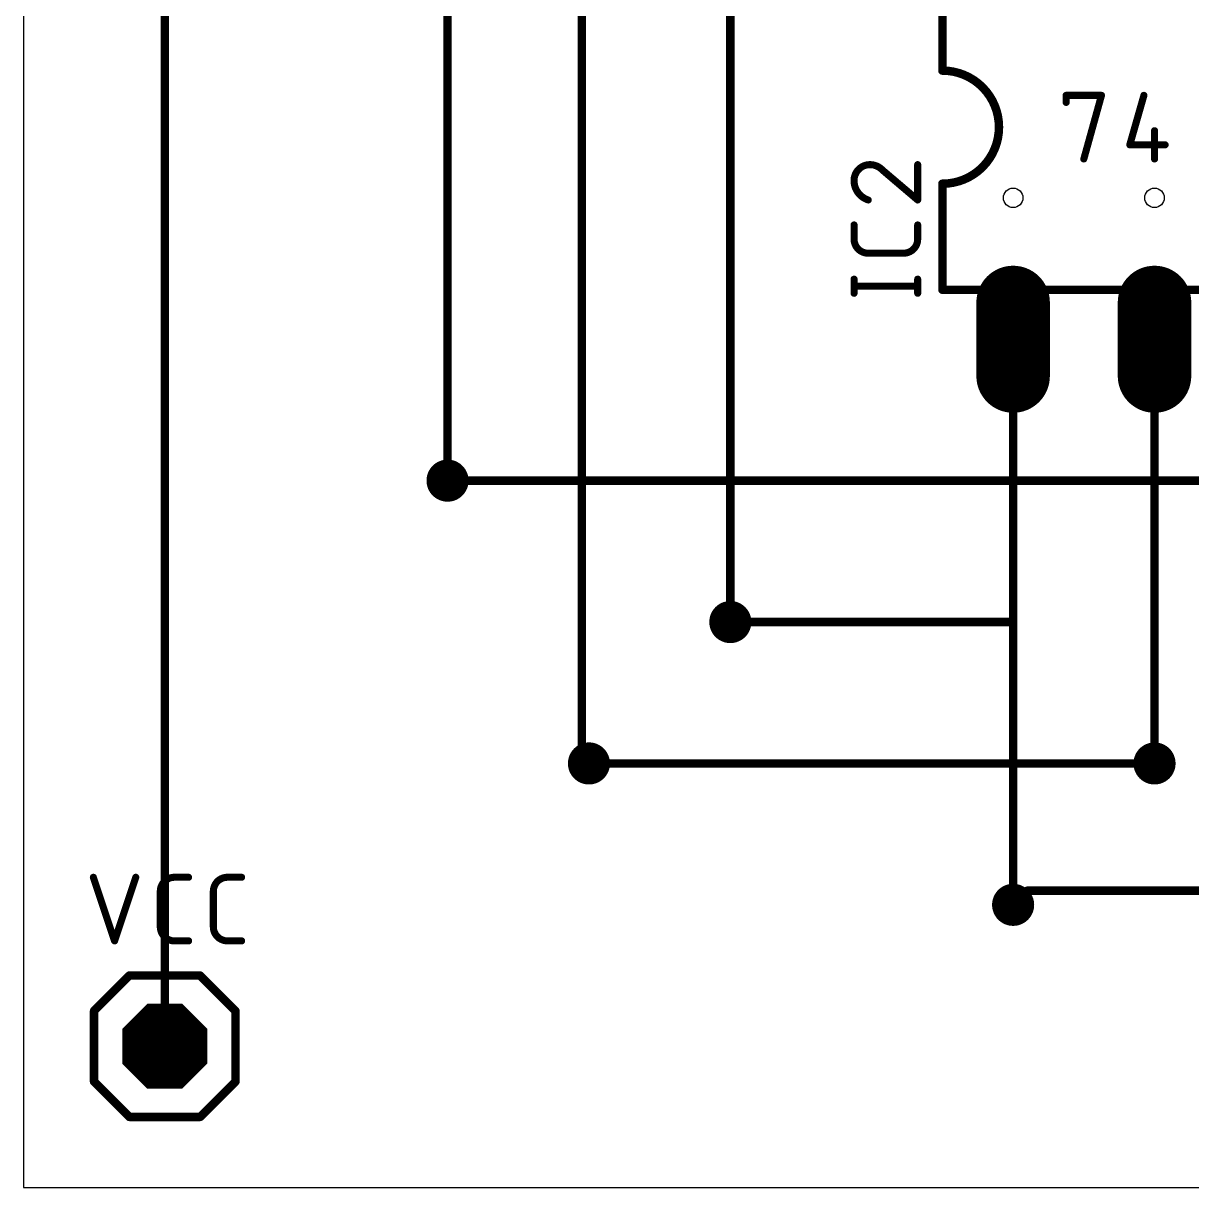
# Model space of a CAD drawing. Extents: x 0 to 254, y -39 to 254.
# Drawn here: x 0 to 20.99, y 0 to 20.91 of the extents above; entities that cross this region are included whole.
import ezdxf

# ---------------------------------------------------------------- set-up
doc = ezdxf.new("R2010")
doc.units = 0
for name, color, linetype in [('1', 12, 'CONTINUOUS'), ('16', 132, 'CONTINUOUS'), ('17', 110, 'CONTINUOUS'), ('18', 110, 'CONTINUOUS'), ('20', 31, 'CONTINUOUS'), ('21', 253, 'CONTINUOUS'), ('23', 53, 'CONTINUOUS'), ('25', 253, 'CONTINUOUS'), ('27', 253, 'CONTINUOUS'), ('51', 253, 'CONTINUOUS')]:
    doc.layers.add(name, color=color, linetype=linetype)

# ---------------------------------------------------------------- blocks, each defined once
blk = doc.blocks.new('LONGP100')
at = {"const_width": 1}
blk.add_lwpolyline([(-0.5, 0), (0.5, 0)], dxfattribs=at)
at = {"const_width": 0.5}
for points in [[(-0.5, 0.25, 1), (-0.5, -0.25)], [(0.5, -0.25, 1), (0.5, 0.25)]]:
    blk.add_lwpolyline(points, format="xyb", dxfattribs=at)
blk = doc.blocks.new('RECT')
blk.add_solid([(-0.5, -0.5), (0.5, -0.5), (-0.5, 0.5), (0.5, 0.5)])
blk = doc.blocks.new('OCTAGONP')
at = {"const_width": 0.5}
blk.add_lwpolyline([(-0.25, -0.1036), (-0.25, 0.1036), (-0.1036, 0.25), (0.1036, 0.25), (0.25, 0.1036), (0.25, -0.1036), (0.1036, -0.25), (-0.1036, -0.25), (-0.25, -0.1036), (-0.25, 0.1036)], dxfattribs=at)
blk = doc.blocks.new('ROUNDV')
at = {"const_width": 0.5}
blk.add_lwpolyline([(0, -0.25, 1), (0, 0.25, 1), (0, -0.25)], format="xyb", dxfattribs=at)

msp = doc.modelspace()

# ---------------------------------------------------------------- linework, layer by layer
at = {"layer": '1', "const_width": 0.1524}
for points in [[(2.54, 2.54), (2.54, 83.82)], [(12.7, 10.16), (12.7, 35.56)], [(10.033, 33.02), (10.033, 7.747)], [(7.62, 27.94), (7.62, 12.7)], [(17.78, 5.08), (17.78, 15.24)], [(20.32, 7.62), (20.32, 15.24)], [(10.033, 7.747), (10.16, 7.62)]]:
    msp.add_lwpolyline(points, dxfattribs=at)
at = {"layer": '1', "const_width": 0.0762}
for points in [[(17.8181, 15.24, 1), (17.7419, 15.24)], [(20.3581, 15.24, 1), (20.2819, 15.24)], [(7.5819, 12.7, 1), (7.6581, 12.7)], [(12.6619, 10.16, 1), (12.7381, 10.16)], [(9.9949, 7.747, 1), (10.0711, 7.747)], [(10.0599, 7.7739, 1), (10.0061, 7.7201)], [(10.1331, 7.5931, 1), (10.1869, 7.6469)], [(20.2819, 7.62, 1), (20.3581, 7.62)], [(17.7419, 5.08, 1), (17.8181, 5.08)], [(2.5019, 2.54, 1), (2.5781, 2.54)]]:
    msp.add_lwpolyline(points, format="xyb", dxfattribs=at)
at = {"layer": '16', "const_width": 0.1524}
for points in [[(7.62, 12.7), (27.94, 12.7)], [(17.78, 10.16), (12.7, 10.16)], [(17.78, 5.08), (17.78, 10.16)], [(10.16, 7.62), (20.32, 7.62)], [(17.78, 5.08), (18.034, 5.334)], [(42.672, 5.334), (18.034, 5.334)]]:
    msp.add_lwpolyline(points, dxfattribs=at)
at = {"layer": '16', "const_width": 0.0762}
for points in [[(7.62, 12.7381, 1), (7.62, 12.6619)], [(12.7, 10.1981, 1), (12.7, 10.1219)], [(17.8181, 10.16, 1), (17.7419, 10.16)], [(17.78, 10.1219, 1), (17.78, 10.1981)], [(10.16, 7.6581, 1), (10.16, 7.5819)], [(20.32, 7.5819, 1), (20.32, 7.6581)], [(18.034, 5.3721, 1), (18.034, 5.2959)], [(18.0609, 5.3071, 1), (18.0071, 5.3609)], [(17.7419, 5.08, 1), (17.8181, 5.08)], [(17.7531, 5.1069, 1), (17.8069, 5.0531)]]:
    msp.add_lwpolyline(points, format="xyb", dxfattribs=at)
at = {"layer": '20'}
for p, q in [((0, 254), (0, 0)), ((0, 0), (254, 0))]:
    msp.add_line(p, q, dxfattribs=at)
for centre in [(17.78, 17.78), (20.32, 17.78)]:
    msp.add_circle(centre, 0.175, dxfattribs=at)
at = {"layer": '21', "const_width": 0.1524}
for points in [[(16.51, 21.971), (16.51, 20.066)], [(16.51, 16.129), (16.51, 18.034)], [(16.51, 16.129), (34.29, 16.129)], [(1.905, 3.81), (1.27, 3.175)], [(1.905, 3.81), (3.175, 3.81)], [(3.175, 3.81), (3.81, 3.175)], [(1.27, 3.175), (1.27, 1.905)], [(3.81, 3.175), (3.81, 1.905)], [(1.27, 1.905), (1.905, 1.27)], [(3.81, 1.905), (3.175, 1.27)], [(3.175, 1.27), (1.905, 1.27)]]:
    msp.add_lwpolyline(points, dxfattribs=at)
at = {"layer": '21'}
for points, const_width in [([(16.51, 18.034, 1), (16.51, 20.066)], 0.1524), ([(16.51, 20.1041, 1), (16.51, 20.0279)], 0.0762), ([(16.4719, 20.066, 1), (16.5481, 20.066)], 0.0762), ([(16.5481, 18.034, 1), (16.4719, 18.034)], 0.0762), ([(16.51, 18.0721, 1), (16.51, 17.9959)], 0.0762), ([(16.51, 16.1671, 1), (16.51, 16.0909)], 0.0762), ([(16.4719, 16.129, 1), (16.5481, 16.129)], 0.0762), ([(1.905, 3.8481, 1), (1.905, 3.7719)], 0.0762), ([(1.9319, 3.7831, 1), (1.8781, 3.8369)], 0.0762), ([(3.2019, 3.8369, 1), (3.1481, 3.7831)], 0.0762), ([(3.175, 3.7719, 1), (3.175, 3.8481)], 0.0762), ([(1.3081, 3.175, 1), (1.2319, 3.175)], 0.0762), ([(1.2431, 3.2019, 1), (1.2969, 3.1481)], 0.0762), ([(3.8481, 3.175, 1), (3.7719, 3.175)], 0.0762), ([(3.7831, 3.1481, 1), (3.8369, 3.2019)], 0.0762), ([(1.2319, 1.905, 1), (1.3081, 1.905)], 0.0762), ([(1.2969, 1.9319, 1), (1.2431, 1.8781)], 0.0762), ([(3.7719, 1.905, 1), (3.8481, 1.905)], 0.0762), ([(3.8369, 1.8781, 1), (3.7831, 1.9319)], 0.0762), ([(1.905, 1.3081, 1), (1.905, 1.2319)], 0.0762), ([(1.8781, 1.2431, 1), (1.9319, 1.2969)], 0.0762), ([(3.1481, 1.2969, 1), (3.2019, 1.2431)], 0.0762), ([(3.175, 1.2319, 1), (3.175, 1.3081)], 0.0762)]:
    msp.add_lwpolyline(points, format="xyb", dxfattribs=dict(at, const_width=const_width))
at = {"layer": '23'}
msp.add_point((2.54, 2.54), dxfattribs=at)
at = {"layer": '25'}
for points, const_width in [([(15.2083, 18.3769, 0.4142), (14.9225, 18.0911)], 0.127), ([(15.2082, 18.4086, 1), (15.2083, 18.3451)], 0.0635), ([(15.4305, 18.2816, 0.2053), (15.2083, 18.3769)], 0.127), ([(15.2083, 18.3451, 1), (15.2083, 18.4086)], 0.0635), ([(15.4511, 18.3058, 1), (15.4099, 18.2575)], 0.0635), ([(15.4075, 18.2598, 1), (15.4535, 18.3035)], 0.0635), ([(16.0972, 18.3769, 1), (16.0338, 18.3769)], 0.0635), ([(14.9225, 18.0911, 0.3252), (15.1765, 17.7419)], 0.127), ([(14.9543, 18.0911, 1), (14.8908, 18.0911)], 0.0635), ([(14.8908, 18.0911, 1), (14.9543, 18.0911)], 0.0635), ([(15.1667, 17.7117, 1), (15.1863, 17.7721)], 0.0635), ([(16.0338, 17.7419, 1), (16.0972, 17.7419)], 0.0635), ([(16.0449, 17.7177, 1), (16.0861, 17.7661)], 0.0635), ([(14.9543, 17.2937, 1), (14.8908, 17.2937)], 0.0635), ([(16.0972, 17.2937, 1), (16.0338, 17.2937)], 0.0635), ([(14.9225, 17.0397, 0.4142), (15.1765, 16.7857)], 0.127), ([(14.9543, 17.0397, 1), (14.8908, 17.0397)], 0.0635), ([(14.8908, 17.0397, 1), (14.9543, 17.0397)], 0.0635), ([(15.8115, 16.7857, 0.4142), (16.0655, 17.0397)], 0.127), ([(16.0972, 17.0397, 1), (16.0338, 17.0397)], 0.0635), ([(16.0338, 17.0397, 1), (16.0972, 17.0397)], 0.0635), ([(15.1765, 16.8174, 1), (15.1765, 16.7539)], 0.0635), ([(15.1765, 16.7539, 1), (15.1765, 16.8174)], 0.0635), ([(15.8115, 16.8174, 1), (15.8115, 16.7539)], 0.0635), ([(15.8115, 16.7539, 1), (15.8115, 16.8174)], 0.0635), ([(14.9543, 16.3195, 1), (14.8908, 16.3195)], 0.0635), ([(16.0972, 16.3195, 1), (16.0338, 16.3195)], 0.0635), ([(14.9225, 16.2242, 1), (14.9225, 16.1608)], 0.0635), ([(16.0655, 16.1608, 1), (16.0655, 16.2242)], 0.0635), ([(14.8908, 16.0655, 1), (14.9543, 16.0655)], 0.0635), ([(16.0338, 16.0655, 1), (16.0972, 16.0655)], 0.0635), ([(1.2874, 5.5853, 1), (1.2272, 5.5653)], 0.0635), ([(2.0494, 5.5653, 1), (1.9892, 5.5853)], 0.0635), ([(2.7141, 5.5753, 0.4142), (2.4601, 5.3213)], 0.127), ([(2.7141, 5.6071, 1), (2.7141, 5.5436)], 0.0635), ([(2.7141, 5.5436, 1), (2.7141, 5.6071)], 0.0635), ([(2.9681, 5.5436, 1), (2.9681, 5.6071)], 0.0635), ([(3.6666, 5.5753, 0.4142), (3.4126, 5.3213)], 0.127), ([(3.6666, 5.6071, 1), (3.6666, 5.5436)], 0.0635), ([(3.6666, 5.5436, 1), (3.6666, 5.6071)], 0.0635), ([(3.9206, 5.5436, 1), (3.9206, 5.6071)], 0.0635), ([(2.4918, 5.3213, 1), (2.4283, 5.3213)], 0.0635), ([(2.4283, 5.3213, 1), (2.4918, 5.3213)], 0.0635), ([(3.4443, 5.3213, 1), (3.3808, 5.3213)], 0.0635), ([(3.3808, 5.3213, 1), (3.4443, 5.3213)], 0.0635), ([(2.4918, 4.6863, 1), (2.4283, 4.6863)], 0.0635), ([(2.4283, 4.6863, 1), (2.4918, 4.6863)], 0.0635), ([(2.4601, 4.6863, 0.4142), (2.7141, 4.4323)], 0.127), ([(3.4443, 4.6863, 1), (3.3808, 4.6863)], 0.0635), ([(3.3808, 4.6863, 1), (3.4443, 4.6863)], 0.0635), ([(3.4126, 4.6863, 0.4142), (3.6666, 4.4323)], 0.127), ([(1.6082, 4.4423, 1), (1.6684, 4.4223)], 0.0635), ([(1.6082, 4.4223, 1), (1.6684, 4.4423)], 0.0635), ([(2.7141, 4.4641, 1), (2.7141, 4.4006)], 0.0635), ([(2.7141, 4.4006, 1), (2.7141, 4.4641)], 0.0635), ([(2.9681, 4.4006, 1), (2.9681, 4.4641)], 0.0635), ([(3.6666, 4.4641, 1), (3.6666, 4.4006)], 0.0635), ([(3.6666, 4.4006, 1), (3.6666, 4.4641)], 0.0635), ([(3.9206, 4.4006, 1), (3.9206, 4.4641)], 0.0635)]:
    msp.add_lwpolyline(points, format="xyb", dxfattribs=dict(at, const_width=const_width))
at = {"layer": '25', "const_width": 0.127}
for points in [[(15.4305, 18.2816), (16.0655, 17.7419)], [(16.0655, 17.7419), (16.0655, 18.3769)], [(14.9225, 17.0397), (14.9225, 17.2937)], [(16.0655, 17.2937), (16.0655, 17.0397)], [(15.8115, 16.7857), (15.1765, 16.7857)], [(14.9225, 16.0655), (14.9225, 16.3195)], [(16.0655, 16.0655), (16.0655, 16.3195)], [(14.9225, 16.1925), (16.0655, 16.1925)], [(1.2573, 5.5753), (1.6383, 4.4323)], [(1.6383, 4.4323), (2.0193, 5.5753)], [(2.7141, 5.5753), (2.9681, 5.5753)], [(3.6666, 5.5753), (3.9206, 5.5753)], [(2.4601, 4.6863), (2.4601, 5.3213)], [(3.4126, 4.6863), (3.4126, 5.3213)], [(2.9681, 4.4323), (2.7141, 4.4323)], [(3.9206, 4.4323), (3.6666, 4.4323)]]:
    msp.add_lwpolyline(points, dxfattribs=at)
at = {"layer": '27', "const_width": 0.127}
for points in [[(18.7325, 19.4945), (18.7325, 19.6215)], [(18.7325, 19.6215), (19.3675, 19.6215)], [(19.3675, 19.6215), (19.05, 18.4785)], [(20.1295, 19.6215), (19.8755, 18.7325)], [(20.32, 18.9865), (20.32, 18.4785)], [(19.8755, 18.7325), (20.5105, 18.7325)]]:
    msp.add_lwpolyline(points, dxfattribs=at)
at = {"layer": '27', "const_width": 0.0635}
for points in [[(18.7643, 19.6215, 1), (18.7008, 19.6215)], [(18.7325, 19.6532, 1), (18.7325, 19.5898)], [(18.7008, 19.4945, 1), (18.7643, 19.4945)], [(19.3981, 19.613, 1), (19.3369, 19.63)], [(19.3675, 19.5898, 1), (19.3675, 19.6532)], [(20.16, 19.6128, 1), (20.099, 19.6302)], [(20.3517, 18.9865, 1), (20.2883, 18.9865)], [(19.8755, 18.7643, 1), (19.8755, 18.7008)], [(19.845, 18.7412, 1), (19.906, 18.7238)], [(20.5105, 18.7008, 1), (20.5105, 18.7643)], [(19.0194, 18.487, 1), (19.0806, 18.47)], [(20.2883, 18.4785, 1), (20.3517, 18.4785)]]:
    msp.add_lwpolyline(points, format="xyb", dxfattribs=at)

# ---------------------------------------------------------------- block references
at = {"layer": '17', "xscale": 1.3208, "yscale": 1.3208, "rotation": 90}
for p in [(17.78, 15.24), (17.78, 15.24), (20.32, 15.24), (20.32, 15.24)]:
    msp.add_blockref('LONGP100', p, dxfattribs=at)
at = {"layer": '17', "xscale": 1.524, "yscale": 1.524}
msp.add_blockref('OCTAGONP', (2.54, 2.54), dxfattribs=at)
msp.add_blockref('OCTAGONP', (2.54, 2.54), dxfattribs=at)
at = {"layer": '18', "xscale": 0.7564, "yscale": 0.7564}
for p in [(7.62, 12.7), (7.62, 12.7), (12.7, 10.16), (12.7, 10.16), (10.16, 7.62), (10.16, 7.62), (20.32, 7.62), (20.32, 7.62), (17.78, 5.08), (17.78, 5.08)]:
    msp.add_blockref('ROUNDV', p, dxfattribs=at)
at = {"layer": '51', "xscale": 0.508, "yscale": 0.508}
msp.add_blockref('RECT', (2.54, 2.54), dxfattribs=at)

doc.saveas('drawing.dxf')
